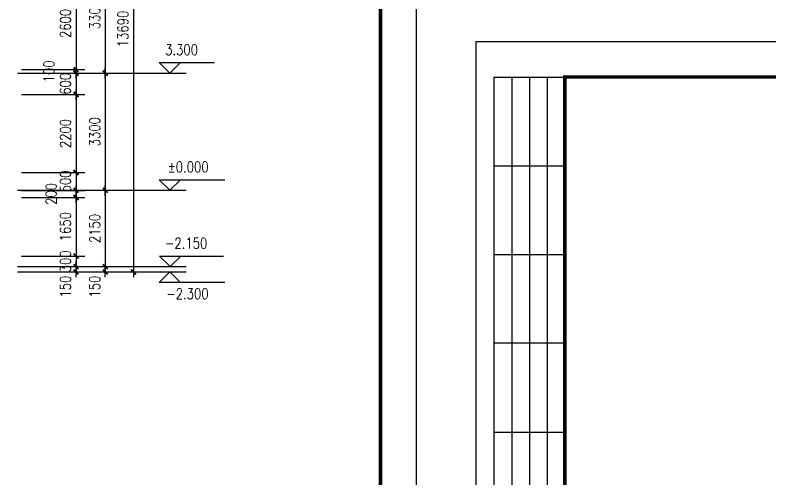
# Model space of a CAD drawing. Extents: x 12400 to 217743, y 90685 to 209848.
# Drawn here: x 85203 to 106478, y 166280 to 179344 of the extents above; entities that cross this region are included whole.
import ezdxf
from ezdxf.enums import TextEntityAlignment as Align

# ---------------------------------------------------------------- set-up
doc = ezdxf.new("R2010")
doc.units = 0
doc.header["$LTSCALE"] = 200
doc.layers.get('0').update_dxf_attribs({"linetype": 'CONTINUOUS'})
doc.layers.get('DEFPOINTS').update_dxf_attribs({"linetype": 'CONTINUOUS'})
for name, color, linetype in [('FRAME', 7, 'CONTINUOUS'), ('PUB_DIM', 3, 'CONTINUOUS'), ('PUB_TITLE', 143, 'CONTINUOUS')]:
    doc.layers.add(name, color=color, linetype=linetype)
doc.styles.add('DIM_FONT', font='SIMPLEX', dxfattribs={"width": 0.8})
doc.dimstyles.new('AXIS', dxfattribs={"dimtxt": 300, "dimasz": 1, "dimexe": 250, "dimexo": 300, "dimgap": 150, "dimtad": 1, "dimdec": 0, "dimzin": 0, "dimdsep": 46, "dimtxsty": 'DIM_FONT', "dimblk": '_DIMX', "dimblk1": '_DIMX', "dimblk2": '_DIMX', "dimcen": 2.5, "dimse1": 1, "dimse2": 1, "dimclrt": 7, "dimadec": 0, "dimazin": 0, "dimtfac": 1, "dimtdec": 0, "dimtix": 1, "dimtmove": 2, "dimatfit": 3, "dimldrblk": '_DIMX', "dimfxl": 0, "dimtolj": 1, "dimtzin": 0, "dimarcsym": 0})
doc.dimstyles.new('DIMN', dxfattribs={"dimtxt": 300, "dimasz": 1, "dimexe": 250, "dimexo": 300, "dimgap": 150, "dimtad": 1, "dimdec": 0, "dimzin": 0, "dimdsep": 46, "dimtxsty": 'DIM_FONT', "dimblk": '_DIMX', "dimblk1": '_DIMX', "dimblk2": '_DIMX', "dimcen": 2.5, "dimclrt": 7, "dimadec": 0, "dimazin": 0, "dimtfac": 1, "dimtdec": 0, "dimtix": 1, "dimtmove": 2, "dimatfit": 3, "dimldrblk": '_DIMX', "dimfxl": 0, "dimtolj": 1, "dimtzin": 0, "dimarcsym": 0})

# ---------------------------------------------------------------- blocks, each defined once
blk = doc.blocks.new('_DIMX')
blk.add_line((-150, 0), (150, 0))
at = {"const_width": 50}
blk.add_lwpolyline([(-70, -70), (70, 70)], dxfattribs=at)
blk = doc.blocks.new('*D2358')
at = {"layer": 'DEFPOINTS', "color": 0}
for p in [(88746, 181008), (87746, 177708), (88746, 177708)]:
    blk.add_point(p, dxfattribs=at)
at = {"layer": 'PUB_DIM', "color": 0, "lineweight": -2}
blk.add_line((87746, 181007), (87746, 177709), dxfattribs=at)
for p, rotation in [((87746, 181008), 90), ((87746, 177708), 270)]:
    blk.add_blockref('_DIMX', p, dxfattribs=dict(at, rotation=rotation))
at = {"layer": 'PUB_DIM', "color": 7, "insert": (87446, 179358), "char_height": 300, "attachment_point": 5, "rotation": 90, "style": 'DIM_FONT'}
blk.add_mtext('\\A1;3300', dxfattribs=at)
blk = doc.blocks.new('*D2359')
at = {"layer": 'DEFPOINTS', "color": 0}
for p in [(88746, 177708), (87746, 174408), (88746, 174408)]:
    blk.add_point(p, dxfattribs=at)
at = {"layer": 'PUB_DIM', "color": 0, "lineweight": -2}
blk.add_line((87746, 177707), (87746, 174409), dxfattribs=at)
for p, rotation in [((87746, 177708), 90), ((87746, 174408), 270)]:
    blk.add_blockref('_DIMX', p, dxfattribs=dict(at, rotation=rotation))
at = {"layer": 'PUB_DIM', "color": 7, "insert": (87446, 176058), "char_height": 300, "attachment_point": 5, "rotation": 90, "style": 'DIM_FONT'}
blk.add_mtext('\\A1;3300', dxfattribs=at)
blk = doc.blocks.new('*D2360')
at = {"layer": 'DEFPOINTS', "color": 0}
for p in [(88746, 174408), (87746, 172258), (88746, 172258)]:
    blk.add_point(p, dxfattribs=at)
at = {"layer": 'PUB_DIM', "color": 0, "lineweight": -2}
blk.add_line((87746, 174407), (87746, 172259), dxfattribs=at)
for p, rotation in [((87746, 174408), 90), ((87746, 172258), 270)]:
    blk.add_blockref('_DIMX', p, dxfattribs=dict(at, rotation=rotation))
at = {"layer": 'PUB_DIM', "color": 7, "insert": (87446, 173333), "char_height": 300, "attachment_point": 5, "rotation": 90, "style": 'DIM_FONT'}
blk.add_mtext('\\A1;2150', dxfattribs=at)
blk = doc.blocks.new('*D2361')
at = {"layer": 'DEFPOINTS', "color": 0}
for p in [(85370, 185798), (86964, 172108), (88542, 172108)]:
    blk.add_point(p, dxfattribs=at)
at = {"layer": 'PUB_DIM', "color": 0, "lineweight": -2}
blk.add_line((88542, 185797), (88542, 172109), dxfattribs=at)
for p, rotation in [((88542, 185798), 90), ((88542, 172108), 270)]:
    blk.add_blockref('_DIMX', p, dxfattribs=dict(at, rotation=rotation))
at = {"layer": 'PUB_DIM', "color": 7, "insert": (88242, 178953), "char_height": 300, "attachment_point": 5, "rotation": 90, "style": 'DIM_FONT'}
blk.add_mtext('\\A1;13690', dxfattribs=at)
blk = doc.blocks.new('*D2362')
at = {"layer": 'DEFPOINTS', "color": 0}
for p in [(88746, 172258), (87746, 172108), (88746, 172108)]:
    blk.add_point(p, dxfattribs=at)
at = {"layer": 'PUB_DIM', "color": 0, "lineweight": -2}
for p, q in [((87746, 172259), (87746, 172260)), ((87746, 172258), (87746, 172108)), ((87746, 172107), (87746, 172106))]:
    blk.add_line(p, q, dxfattribs=at)
for p, rotation in [((87746, 172258), 270), ((87746, 172108), 90)]:
    blk.add_blockref('_DIMX', p, dxfattribs=dict(at, rotation=rotation))
at = {"layer": 'PUB_DIM', "color": 7, "insert": (87446, 171696), "char_height": 300, "attachment_point": 5, "rotation": 90, "style": 'DIM_FONT'}
blk.add_mtext('\\A1;150', dxfattribs=at)
blk = doc.blocks.new('*D2385')
at = {"layer": 'DEFPOINTS', "color": 0}
for p in [(85383, 177708), (85383, 177108), (86920, 177108)]:
    blk.add_point(p, dxfattribs=at)
at = {"layer": 'PUB_DIM', "color": 0, "lineweight": -2}
for p, q in [((85383, 177708), (87170, 177708)), ((86920, 177709), (86920, 177710)), ((86920, 177708), (86920, 177108)), ((85383, 177108), (87170, 177108)), ((86920, 177107), (86920, 177106))]:
    blk.add_line(p, q, dxfattribs=at)
for p, rotation in [((86920, 177708), 270), ((86920, 177108), 90)]:
    blk.add_blockref('_DIMX', p, dxfattribs=dict(at, rotation=rotation))
at = {"layer": 'PUB_DIM', "color": 7, "insert": (86620, 177408), "char_height": 300, "attachment_point": 5, "rotation": 90, "style": 'DIM_FONT'}
blk.add_mtext('\\A1;600', dxfattribs=at)
blk = doc.blocks.new('*D2386')
at = {"layer": 'DEFPOINTS', "color": 0}
for p in [(85383, 174408), (85383, 174208), (86920, 174208)]:
    blk.add_point(p, dxfattribs=at)
at = {"layer": 'PUB_DIM', "color": 0, "lineweight": -2}
for p, q in [((85383, 174408), (87170, 174408)), ((86920, 174409), (86920, 174410)), ((86920, 174408), (86920, 174208)), ((85383, 174208), (87170, 174208)), ((86920, 174207), (86920, 174206))]:
    blk.add_line(p, q, dxfattribs=at)
for p, rotation in [((86920, 174408), 270), ((86920, 174208), 90)]:
    blk.add_blockref('_DIMX', p, dxfattribs=dict(at, rotation=rotation))
at = {"layer": 'PUB_DIM', "color": 7, "insert": (86216, 174308), "char_height": 300, "attachment_point": 5, "rotation": 90, "style": 'DIM_FONT'}
blk.add_mtext('\\A1;200', dxfattribs=at)
blk = doc.blocks.new('*D2387')
at = {"layer": 'DEFPOINTS', "color": 0}
for p in [(85383, 172258), (85383, 172108), (86920, 172108)]:
    blk.add_point(p, dxfattribs=at)
at = {"layer": 'PUB_DIM', "color": 0, "lineweight": -2}
for p, q in [((85383, 172258), (87170, 172258)), ((86920, 172259), (86920, 172260)), ((86920, 172258), (86920, 172108)), ((85383, 172108), (87170, 172108)), ((86920, 172107), (86920, 172106))]:
    blk.add_line(p, q, dxfattribs=at)
for p, rotation in [((86920, 172258), 270), ((86920, 172108), 90)]:
    blk.add_blockref('_DIMX', p, dxfattribs=dict(at, rotation=rotation))
at = {"layer": 'PUB_DIM', "color": 7, "insert": (86620, 171696), "char_height": 300, "attachment_point": 5, "rotation": 90, "style": 'DIM_FONT'}
blk.add_mtext('\\A1;150', dxfattribs=at)
blk = doc.blocks.new('*D2389')
at = {"layer": 'DEFPOINTS', "color": 0}
for p in [(85383, 180408), (85383, 177808), (86920, 177808)]:
    blk.add_point(p, dxfattribs=at)
at = {"layer": 'PUB_DIM', "color": 0, "lineweight": -2}
for p, q in [((85383, 180408), (87170, 180408)), ((86920, 180407), (86920, 177809)), ((85383, 177808), (87170, 177808))]:
    blk.add_line(p, q, dxfattribs=at)
for p, rotation in [((86920, 180408), 90), ((86920, 177808), 270)]:
    blk.add_blockref('_DIMX', p, dxfattribs=dict(at, rotation=rotation))
at = {"layer": 'PUB_DIM', "color": 7, "insert": (86620, 179108), "char_height": 300, "attachment_point": 5, "rotation": 90, "style": 'DIM_FONT'}
blk.add_mtext('\\A1;2600', dxfattribs=at)
blk = doc.blocks.new('*D2390')
at = {"layer": 'DEFPOINTS', "color": 0}
for p in [(85383, 177808), (85383, 177708), (86920, 177708)]:
    blk.add_point(p, dxfattribs=at)
at = {"layer": 'PUB_DIM', "color": 0, "lineweight": -2}
for p, q in [((85383, 177808), (87170, 177808)), ((85383, 177708), (87170, 177708)), ((86920, 177809), (86920, 177810)), ((86920, 177808), (86920, 177708)), ((86920, 177707), (86920, 177706))]:
    blk.add_line(p, q, dxfattribs=at)
for p, rotation in [((86920, 177808), 270), ((86920, 177708), 90)]:
    blk.add_blockref('_DIMX', p, dxfattribs=dict(at, rotation=rotation))
at = {"layer": 'PUB_DIM', "color": 7, "insert": (86157, 177758), "char_height": 300, "attachment_point": 5, "rotation": 90, "style": 'DIM_FONT'}
blk.add_mtext('\\A1;100', dxfattribs=at)
blk = doc.blocks.new('*D2392')
at = {"layer": 'DEFPOINTS', "color": 0}
for p in [(85383, 177108), (85383, 174908), (86920, 174908)]:
    blk.add_point(p, dxfattribs=at)
at = {"layer": 'PUB_DIM', "color": 0, "lineweight": -2}
for p, q in [((85383, 177108), (87170, 177108)), ((86920, 177107), (86920, 174909)), ((85383, 174908), (87170, 174908))]:
    blk.add_line(p, q, dxfattribs=at)
for p, rotation in [((86920, 177108), 90), ((86920, 174908), 270)]:
    blk.add_blockref('_DIMX', p, dxfattribs=dict(at, rotation=rotation))
at = {"layer": 'PUB_DIM', "color": 7, "insert": (86620, 176008), "char_height": 300, "attachment_point": 5, "rotation": 90, "style": 'DIM_FONT'}
blk.add_mtext('\\A1;2200', dxfattribs=at)
blk = doc.blocks.new('*D2393')
at = {"layer": 'DEFPOINTS', "color": 0}
for p in [(85383, 174908), (85383, 174408), (86920, 174408)]:
    blk.add_point(p, dxfattribs=at)
at = {"layer": 'PUB_DIM', "color": 0, "lineweight": -2}
for p, q in [((85383, 174908), (87170, 174908)), ((86920, 174909), (86920, 174910)), ((86920, 174908), (86920, 174408)), ((85383, 174408), (87170, 174408)), ((86920, 174407), (86920, 174406))]:
    blk.add_line(p, q, dxfattribs=at)
for p, rotation in [((86920, 174908), 270), ((86920, 174408), 90)]:
    blk.add_blockref('_DIMX', p, dxfattribs=dict(at, rotation=rotation))
at = {"layer": 'PUB_DIM', "color": 7, "insert": (86620, 174658), "char_height": 300, "attachment_point": 5, "rotation": 90, "style": 'DIM_FONT'}
blk.add_mtext('\\A1;500', dxfattribs=at)
blk = doc.blocks.new('*D2394')
at = {"layer": 'DEFPOINTS', "color": 0}
for p in [(85383, 174208), (85383, 172558), (86920, 172558)]:
    blk.add_point(p, dxfattribs=at)
at = {"layer": 'PUB_DIM', "color": 0, "lineweight": -2}
for p, q in [((85383, 174208), (87170, 174208)), ((86920, 174207), (86920, 172559)), ((85383, 172558), (87170, 172558))]:
    blk.add_line(p, q, dxfattribs=at)
for p, rotation in [((86920, 174208), 90), ((86920, 172558), 270)]:
    blk.add_blockref('_DIMX', p, dxfattribs=dict(at, rotation=rotation))
at = {"layer": 'PUB_DIM', "color": 7, "insert": (86620, 173383), "char_height": 300, "attachment_point": 5, "rotation": 90, "style": 'DIM_FONT'}
blk.add_mtext('\\A1;1650', dxfattribs=at)
blk = doc.blocks.new('*D2395')
at = {"layer": 'DEFPOINTS', "color": 0}
for p in [(85383, 172558), (85383, 172258), (86920, 172258)]:
    blk.add_point(p, dxfattribs=at)
at = {"layer": 'PUB_DIM', "color": 0, "lineweight": -2}
for p, q in [((85383, 172558), (87170, 172558)), ((86920, 172559), (86920, 172560)), ((86920, 172558), (86920, 172258)), ((85383, 172258), (87170, 172258)), ((86920, 172257), (86920, 172256))]:
    blk.add_line(p, q, dxfattribs=at)
for p, rotation in [((86920, 172558), 270), ((86920, 172258), 90)]:
    blk.add_blockref('_DIMX', p, dxfattribs=dict(at, rotation=rotation))
at = {"layer": 'PUB_DIM', "color": 7, "insert": (86620, 172408), "char_height": 300, "attachment_point": 5, "rotation": 90, "style": 'DIM_FONT'}
blk.add_mtext('\\A1;300', dxfattribs=at)

msp = doc.modelspace()

# ---------------------------------------------------------------- linework, layer by layer
at = {"layer": 'FRAME'}
for p, q in [((98700.796, 177599.057), (98700.796, 162599.057)), ((98700.796, 177599.057), (100700.796, 177599.057)), ((99200.796, 177599.057), (99200.796, 162599.057)), ((99700.796, 177599.057), (99700.796, 162599.057)), ((100200.796, 177599.057), (100200.796, 162599.057)), ((100700.796, 177599.057), (100700.796, 162599.057)), ((98700.796, 175099.057), (100700.796, 175099.057)), ((98700.796, 172599.057), (100700.796, 172599.057)), ((100700.796, 170099.057), (98700.796, 170099.057)), ((98700.796, 167599.057), (100700.796, 167599.057))]:
    msp.add_line(p, q, dxfattribs=at)
msp.add_lwpolyline([(98200.796, 136599.057), (98200.796, 178599.057), (157600.796, 178599.057), (157600.796, 136599.057)], close=True, dxfattribs=at)
at = {"layer": 'FRAME', "const_width": 100}
msp.add_lwpolyline([(100700.796, 137599.057), (100700.796, 177599.057), (156600.796, 177599.057), (156600.796, 137599.057)], close=True, dxfattribs=at)
at = {"layer": 'PUB_DIM'}
for p, q in [((89560.842, 177708.203), (89260.842, 178008.203)), ((89260.842, 178008.203), (90820.842, 178008.203)), ((89860.842, 178008.203), (89560.842, 177708.203)), ((85272.186, 177708.203), (90022.342, 177708.203)), ((89560.842, 174408.203), (89260.842, 174708.203)), ((89260.842, 174708.203), (91117.985, 174708.203)), ((89860.842, 174708.203), (89560.842, 174408.203)), ((85272.186, 174408.203), (90022.342, 174408.203)), ((89569.783, 172258.203), (89269.783, 172558.203)), ((89269.783, 172558.203), (91081.212, 172558.203)), ((89869.783, 172558.203), (89569.783, 172258.203)), ((85272.186, 172258.203), (90022.342, 172258.203)), ((85272.186, 172108.203), (90022.342, 172108.203)), ((89560.842, 172108.203), (89260.842, 171808.203)), ((89860.842, 171808.203), (89560.842, 172108.203)), ((91117.985, 171808.203), (89260.842, 171808.203))]:
    msp.add_line(p, q, dxfattribs=at)
at = {"layer": 'PUB_TITLE'}
msp.add_lwpolyline([(96505.091, 136580.05), (12405.091, 136580.05), (12405.091, 195980.05), (96505.091, 195980.05)], close=True, dxfattribs=at)
at = {"layer": 'PUB_TITLE', "const_width": 100}
msp.add_lwpolyline([(95505.091, 137580.05), (95505.091, 194980.05), (14905.091, 194980.05), (14905.091, 137580.05)], close=True, dxfattribs=at)

# ---------------------------------------------------------------- texts
at = {"layer": 'PUB_DIM', "style": 'DIM_FONT', "width": 0.8}
for s, p in [('3.300', (90358.842, 178218.203)), ('%%p0.000', (90655.985, 174918.203)), ('-2.150', (90619.212, 172768.203)), ('-2.300', (90655.985, 171345.3))]:
    msp.add_text(s, height=300, dxfattribs=at).set_placement(p, align=Align.RIGHT)

# ---------------------------------------------------------------- dimensions: what is measured, and where the dimension line sits
at = {"layer": 'PUB_DIM'}
dim = msp.add_linear_dim(base=(88541.533, 172108.203), p1=(85370.186, 185797.775), p2=(86963.512, 172108.203), angle=90, dimstyle='AXIS', dxfattribs=at)
dim.commit()
dim.dimension.update_dxf_attribs({"geometry": '*D2361', "text_midpoint": (88241.533, 178952.989)})
for p1, p2, picture, middle in [((88745.562, 181008.199), (88745.562, 177708.199), '*D2358', (87445.562, 179358.199)), ((88745.562, 177708.199), (88745.562, 174408.199), '*D2359', (87445.562, 176058.199)), ((88745.562, 174408.199), (88745.562, 172258.203), '*D2360', (87445.562, 173333.201))]:
    dim = msp.add_aligned_dim(p1=p1, p2=p2, distance=-1000, dimstyle='AXIS', dxfattribs=at)
    dim.commit()
    dim.dimension.update_dxf_attribs({"geometry": picture, "text_midpoint": middle})
for p1, p2, picture, middle in [((85382.673, 180408.203), (85382.673, 177808.203), '*D2389', (86619.708, 179108.203)), ((85382.673, 177708.199), (85382.673, 177108.203), '*D2385', (86619.708, 177408.201)), ((85382.673, 177108.203), (85382.673, 174908.203), '*D2392', (86619.708, 176008.203)), ((85382.673, 174908.203), (85382.673, 174408.199), '*D2393', (86619.708, 174658.201)), ((85382.673, 174208.203), (85382.673, 172558.203), '*D2394', (86619.708, 173383.203)), ((85382.673, 172558.203), (85382.673, 172258.203), '*D2395', (86619.708, 172408.203))]:
    dim = msp.add_aligned_dim(p1=p1, p2=p2, distance=1537.035, dimstyle='DIMN', override={"dimexo": 0, "dimblk1": '_DIMX', "dimblk2": '_DIMX', "dimsah": 1}, dxfattribs=at)
    dim.commit()
    dim.dimension.update_dxf_attribs({"geometry": picture, "text_midpoint": middle})
for base, p1, p2, picture, middle in [((86919.708, 177708.199), (85382.673, 177808.203), (85382.673, 177708.199), '*D2390', (86156.91, 177758.201)), ((86919.708, 174208.203), (85382.673, 174408.199), (85382.673, 174208.203), '*D2386', (86216.1, 174308.201)), ((86919.708, 172108.199), (85382.673, 172258.203), (85382.673, 172108.199), '*D2387', (86619.708, 171695.779))]:
    dim = msp.add_linear_dim(base=base, p1=p1, p2=p2, angle=270, dimstyle='DIMN', override={"dimexo": 0, "dimblk1": '_DIMX', "dimblk2": '_DIMX', "dimsah": 1}, dxfattribs=at)
    dim.commit()
    dim.dimension.update_dxf_attribs({"geometry": picture, "text_midpoint": middle, "dimtype": 161})
dim = msp.add_linear_dim(base=(87745.562, 172108.199), p1=(88745.562, 172258.203), p2=(88745.562, 172108.199), angle=270, dimstyle='AXIS', dxfattribs=at)
dim.commit()
dim.dimension.update_dxf_attribs({"geometry": '*D2362', "text_midpoint": (87445.562, 171695.779), "dimtype": 161})

doc.saveas('drawing.dxf')
